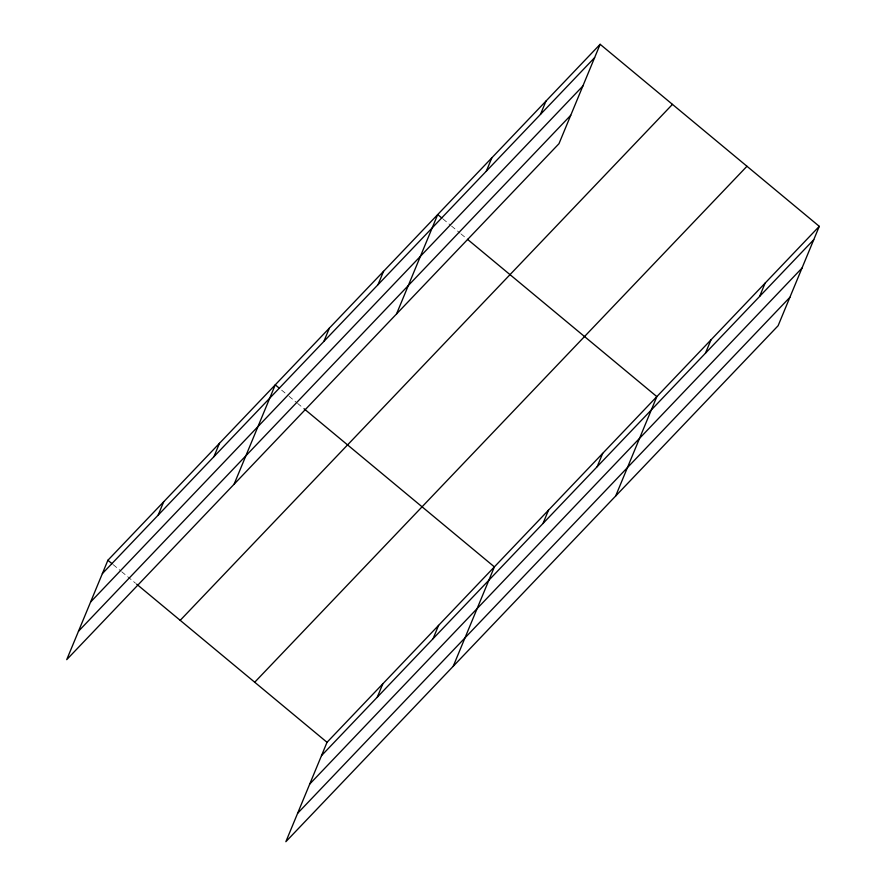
<?xml version="1.0" encoding="UTF-8"?>
<svg xmlns="http://www.w3.org/2000/svg" width="886" height="886" viewBox="0 0 886 886"><rect width="100%" height="100%" fill="white"/><g stroke="black" fill="none" stroke-linecap="round" stroke-linejoin="round"><path stroke-width="0.66" stroke-dasharray="4.43 3.32" d="M443.022 218.986L450.465 225.166M451.528 226.052L460.033 233.118M461.097 234.004L466.413 238.423M281.637 390.139L288.016 395.433M289.08 396.319L296.522 402.499M297.585 403.385L302.901 407.804M113.209 564.681L120.651 570.861M121.714 571.747L135.536 583.232"/><path stroke-width="1.33" d="M600.143 44.3L107.893 560.262L66.716 659.66L558.977 143.698L600.143 44.3L819.284 226.34L778.107 325.738L285.857 841.7L327.023 742.302L819.284 226.34M158.151 515.131L163.677 501.786M213.947 456.655L219.473 443.31M234.092 484.232L275.258 384.834L279.511 388.367M323.877 341.42L329.404 328.075M378.023 284.661L383.549 271.326M396.529 313.965L437.706 214.567L441.959 218.1M486.325 171.153L491.852 157.808M540.471 114.394L545.997 101.059M377.281 697.171L382.807 683.826M433.077 638.695L438.603 625.35M453.222 666.272L494.388 566.885L303.976 408.69M543.007 523.46L548.534 510.126M597.164 466.712L602.69 453.366M615.67 496.005L656.836 396.607L467.476 239.309M705.455 353.193L710.982 339.859M759.601 296.445L765.127 283.099M102.366 573.607L594.617 57.645M90.605 602.004L582.855 86.042M78.477 631.253L570.739 115.291M180.201 620.333L672.463 104.371M254.714 682.231L746.964 166.269M321.496 755.647L813.758 239.685M309.735 784.044L801.996 268.081M297.618 813.304L789.869 297.342M107.893 560.262L112.145 563.795M136.599 584.118L327.023 742.302"/></g></svg>
